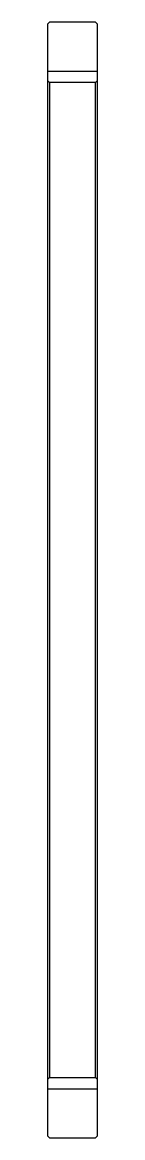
# Model space of a CAD drawing. Header units: metres. Extents: x 400 to 425, y 66 to 621.
import ezdxf

# ---------------------------------------------------------------- set-up
doc = ezdxf.new("R2010")
doc.units = ezdxf.units.M

msp = doc.modelspace()

# ---------------------------------------------------------------- linework, layer by layer
at = {"color": 4}
for p, q in [((400, 596.25), (425, 596.25)), ((425, 591.625), (424, 590.625)), ((400, 94.625), (401, 95.625)), ((425, 94.625), (424, 95.625)), ((400, 90), (425, 90))]:
    msp.add_line(p, q, dxfattribs=at)
for points in [[(400, 94.625), (400, 66.625), (401, 65.625), (424, 65.625), (425, 66.625), (425, 619.625), (424, 620.625), (401, 620.625), (400, 619.625), (400, 94.625)], [(400, 591.625), (401, 590.625), (401, 95.625), (424, 95.625), (424, 590.625), (401, 590.625)]]:
    msp.add_lwpolyline(points, dxfattribs=at)

doc.saveas('drawing.dxf')
